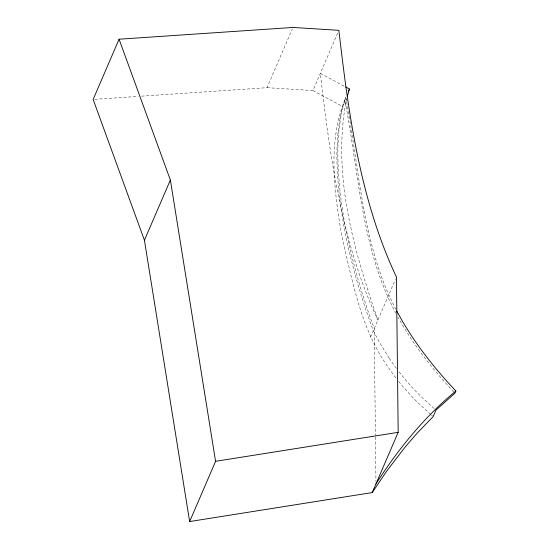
<?xml version="1.0" encoding="UTF-8"?>
<svg xmlns="http://www.w3.org/2000/svg" width="549" height="549" viewBox="0 0 549 549"><rect width="100%" height="100%" fill="white"/><g stroke="black" fill="none" stroke-linecap="round" stroke-linejoin="round"><path stroke-width="0.41" stroke-dasharray="2.75 2.06" d="M346.597 98.607C331.685 173.326 353.522 249.74 377.897 320.06C341.553 242.981 330.066 157.172 320.328 73.36L344.23 86.2M395.987 309.519L392.556 302.787A278.158 250.008 23.3 0 1 382.962 280.656C360.885 222.009 357.612 158.572 345.788 97.53C327.259 141.12 334.217 190.455 341.725 235.761C352.184 279.784 360.316 326.6 386.352 364.605A237.442 213.41 23.3 0 0 396.515 378.659M345.788 97.53C335.453 129.283 336.949 163.403 340.586 196.151C346.309 241.464 358.497 285.768 374.226 328.583L375.427 435.357M141.621 96.164L267.02 87.682L292.288 29.015M267.02 87.682L312.923 90.551L338.52 31.108M370.493 337.251L373.286 330.759C357.557 287.951 345.369 243.646 339.646 198.326C336.009 165.578 334.519 131.458 344.854 99.712C356.672 160.754 359.952 224.191 382.029 282.838A278.158 250.008 23.3 0 0 391.615 304.963L395.808 313.198M374.226 328.583L395.424 279.372M94.805 99.328L138.273 96.391M312.923 90.551L342.054 106.197M434.115 408.504L421.57 397.044A237.442 213.41 23.3 0 1 398.828 371.549M430.697 414.461L418.77 403.529A237.442 213.41 23.3 0 1 398.478 381.143M431.315 414.996L432.55 416.06M453.776 391.938C432.564 369.326 413.205 344.724 398.197 317.521M389.145 358.12L379.229 341.986L373.286 330.759M375.441 436.977L375.941 481.466M396.44 368.406A237.442 213.41 23.3 0 1 389.145 358.12"/><path stroke-width="0.82" d="M347.311 96.205L349.459 89.007L345.726 87.003M372.236 492.563L398.176 432.331L396.433 277.019C360.089 199.946 348.601 114.137 338.863 30.325L292.96 27.45L119.071 39.212L93.131 99.444L144.428 240.242L189.645 521.55L372.236 492.563L386.709 471.09L405.512 446.577L417.178 433.106L433.168 416.588L435.961 410.103L454.929 393.194L455.869 391.012C433.072 366.849 412.402 340.407 396.749 311.015M144.428 240.242L170.368 180.017L119.071 39.212M348.457 91.333L349.459 89.007M189.645 521.55L215.579 461.318L170.368 180.017M375.969 483.895C398.011 449.384 424.13 417.089 455.869 391.012M215.579 461.318L398.176 432.331"/></g></svg>
